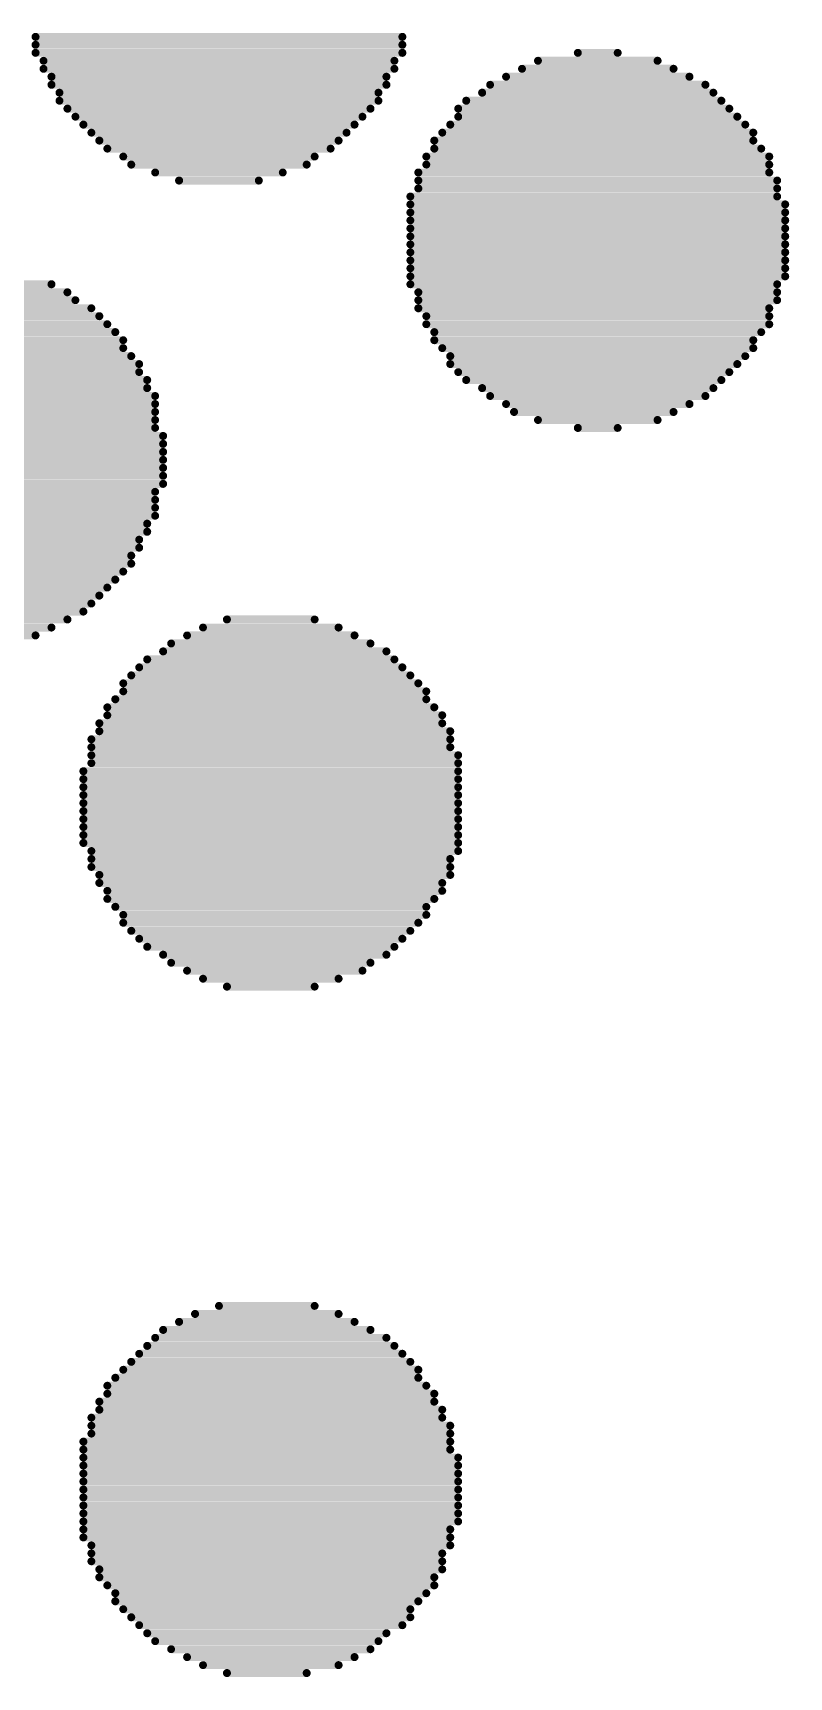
# Model space of a CAD drawing. Header units: millimetres. Extents: x 45 to 209, y 90 to 189.
# Drawn here: x 72.842 to 73.444, y 95.051 to 96.359 of the extents above; entities that cross this region are included whole.
import ezdxf

# ---------------------------------------------------------------- set-up
doc = ezdxf.new("R2010")
doc.units = ezdxf.units.MM
doc.layers.add('TopOverlay', color=2, linetype='Continuous')

# ---------------------------------------------------------------- blocks, each defined once
blk = doc.blocks.new('5394DE47_A0E8_4329_8464_7791B7C19310_62')
at = {"layer": 'TopOverlay', "const_width": 0.00635}
for points in [[(5.1641, 2.2005), (5.4562, 2.2005)], [(5.1641, 2.1942), (5.4562, 2.1942)], [(5.1641, 2.1878), (5.4562, 2.1878)], [(5.1704, 2.1815), (5.4498, 2.1815)], [(5.5641, 2.1815), (5.6594, 2.1815)], [(5.5959, 2.1878), (5.6276, 2.1878)], [(5.1704, 2.1751), (5.4498, 2.1751)], [(5.1768, 2.1688), (5.4435, 2.1688)], [(5.5387, 2.1688), (5.6848, 2.1688)], [(5.5514, 2.1751), (5.6721, 2.1751)], [(5.1768, 2.1624), (5.4435, 2.1624)], [(5.1831, 2.1561), (5.4371, 2.1561)], [(5.5197, 2.1561), (5.7038, 2.1561)], [(5.526, 2.1624), (5.6975, 2.1624)], [(5.1831, 2.1497), (5.4371, 2.1497)], [(5.1895, 2.1434), (5.4308, 2.1434)], [(5.5006, 2.1434), (5.7165, 2.1434)], [(5.507, 2.1497), (5.7102, 2.1497)], [(5.1958, 2.137), (5.4244, 2.137)], [(5.2022, 2.1307), (5.4181, 2.1307)], [(5.4943, 2.1307), (5.7292, 2.1307)], [(5.5006, 2.137), (5.7229, 2.137)], [(5.2085, 2.1243), (5.4117, 2.1243)], [(5.2149, 2.118), (5.4054, 2.118)], [(5.4816, 2.118), (5.7356, 2.118)], [(5.4879, 2.1243), (5.7356, 2.1243)], [(5.2212, 2.1116), (5.399, 2.1116)], [(5.2339, 2.1053), (5.3863, 2.1053)], [(5.4752, 2.1053), (5.7483, 2.1053)], [(5.4816, 2.1116), (5.7419, 2.1116)], [(5.2403, 2.0989), (5.38, 2.0989)], [(5.2593, 2.0926), (5.3609, 2.0926)], [(5.4689, 2.0926), (5.7483, 2.0926)], [(5.4752, 2.0989), (5.7483, 2.0989)], [(5.2784, 2.0862), (5.3419, 2.0862)], [(5.4689, 2.0862), (5.7546, 2.0862)], [(5.4689, 2.0799), (5.7546, 2.0799)], [(5.4625, 2.0735), (5.7546, 2.0735)], [(5.4625, 2.0672), (5.761, 2.0672)], [(5.4625, 2.0608), (5.761, 2.0608)], [(5.4625, 2.0545), (5.761, 2.0545)], [(5.4625, 2.0481), (5.761, 2.0481)], [(5.4625, 2.0418), (5.761, 2.0418)], [(5.4625, 2.0354), (5.761, 2.0354)], [(5.4625, 2.0291), (5.761, 2.0291)], [(5.4625, 2.0227), (5.761, 2.0227)], [(5.4625, 2.0164), (5.761, 2.0164)], [(5.0498, 2.0037), (5.1768, 2.0037)], [(5.4625, 2.01), (5.761, 2.01)], [(5.4625, 2.0037), (5.7546, 2.0037)], [(5.0307, 1.991), (5.1958, 1.991)], [(5.0371, 1.9973), (5.1895, 1.9973)], [(5.4689, 1.9973), (5.7546, 1.9973)], [(5.4689, 1.991), (5.7546, 1.991)], [(5.0117, 1.9783), (5.2149, 1.9783)], [(5.018, 1.9846), (5.2085, 1.9846)], [(5.4689, 1.9846), (5.7483, 1.9846)], [(5.4752, 1.9783), (5.7483, 1.9783)], [(4.9926, 1.9592), (5.2339, 1.9592)], [(4.999, 1.9656), (5.2276, 1.9656)], [(5.0053, 1.9719), (5.2212, 1.9719)], [(5.4752, 1.9719), (5.7483, 1.9719)], [(5.4816, 1.9656), (5.7419, 1.9656)], [(5.4816, 1.9592), (5.7356, 1.9592)], [(4.9863, 1.9465), (5.2403, 1.9465)], [(4.9926, 1.9529), (5.2339, 1.9529)], [(5.4879, 1.9529), (5.7356, 1.9529)], [(5.4943, 1.9465), (5.7292, 1.9465)], [(4.9799, 1.9402), (5.2466, 1.9402)], [(4.9799, 1.9338), (5.2466, 1.9338)], [(5.4943, 1.9402), (5.7229, 1.9402)], [(5.5006, 1.9338), (5.7165, 1.9338)], [(4.9736, 1.9275), (5.253, 1.9275)], [(4.9736, 1.9211), (5.253, 1.9211)], [(5.507, 1.9275), (5.7102, 1.9275)], [(5.5197, 1.9211), (5.7038, 1.9211)], [(4.9672, 1.9084), (5.2593, 1.9084)], [(4.9736, 1.9148), (5.2593, 1.9148)], [(5.526, 1.9148), (5.6975, 1.9148)], [(5.5387, 1.9084), (5.6848, 1.9084)], [(4.9672, 1.9021), (5.2593, 1.9021)], [(4.9672, 1.8957), (5.2593, 1.8957)], [(5.5451, 1.9021), (5.6721, 1.9021)], [(5.5641, 1.8957), (5.6594, 1.8957)], [(4.9672, 1.8894), (5.2593, 1.8894)], [(4.9672, 1.883), (5.2657, 1.883)], [(5.5959, 1.8894), (5.6276, 1.8894)], [(4.9609, 1.8703), (5.2657, 1.8703)], [(4.9672, 1.8767), (5.2657, 1.8767)], [(4.9609, 1.864), (5.2657, 1.864)], [(4.9672, 1.8576), (5.2657, 1.8576)], [(4.9672, 1.8513), (5.2657, 1.8513)], [(4.9672, 1.8449), (5.2657, 1.8449)], [(4.9672, 1.8386), (5.2593, 1.8386)], [(4.9672, 1.8322), (5.2593, 1.8322)], [(4.9672, 1.8259), (5.2593, 1.8259)], [(4.9736, 1.8195), (5.2593, 1.8195)], [(4.9736, 1.8132), (5.253, 1.8132)], [(4.9736, 1.8068), (5.253, 1.8068)], [(4.9799, 1.8005), (5.2466, 1.8005)], [(4.9799, 1.7941), (5.2466, 1.7941)], [(4.9863, 1.7878), (5.2403, 1.7878)], [(4.9926, 1.7814), (5.2403, 1.7814)], [(4.9926, 1.7751), (5.2339, 1.7751)], [(4.999, 1.7687), (5.2276, 1.7687)], [(5.0053, 1.7624), (5.2212, 1.7624)], [(5.0117, 1.756), (5.2149, 1.756)], [(5.018, 1.7497), (5.2085, 1.7497)], [(5.0307, 1.7433), (5.2022, 1.7433)], [(5.0371, 1.737), (5.1895, 1.737)], [(5.3165, 1.737), (5.3863, 1.737)], [(5.0498, 1.7306), (5.1768, 1.7306)], [(5.0688, 1.7243), (5.1641, 1.7243)], [(5.2847, 1.7243), (5.4181, 1.7243)], [(5.2974, 1.7306), (5.4054, 1.7306)], [(5.2657, 1.7116), (5.4435, 1.7116)], [(5.272, 1.7179), (5.4308, 1.7179)], [(5.2466, 1.6989), (5.4562, 1.6989)], [(5.253, 1.7052), (5.4498, 1.7052)], [(5.2339, 1.6862), (5.4689, 1.6862)], [(5.2403, 1.6925), (5.4625, 1.6925)], [(5.2276, 1.6735), (5.4752, 1.6735)], [(5.2339, 1.6798), (5.4752, 1.6798)], [(5.2212, 1.6671), (5.4816, 1.6671)], [(5.2212, 1.6608), (5.4879, 1.6608)], [(5.2149, 1.6544), (5.4879, 1.6544)], [(5.2149, 1.6481), (5.4943, 1.6481)], [(5.2085, 1.6417), (5.4943, 1.6417)], [(5.2085, 1.6354), (5.4943, 1.6354)], [(5.2085, 1.629), (5.5006, 1.629)], [(5.2085, 1.6227), (5.5006, 1.6227)], [(5.2022, 1.6163), (5.5006, 1.6163)], [(5.2022, 1.61), (5.5006, 1.61)], [(5.2022, 1.6036), (5.5006, 1.6036)], [(5.2022, 1.5973), (5.5006, 1.5973)], [(5.2022, 1.5909), (5.5006, 1.5909)], [(5.2022, 1.5846), (5.5006, 1.5846)], [(5.2022, 1.5782), (5.5006, 1.5782)], [(5.2022, 1.5719), (5.5006, 1.5719)], [(5.2022, 1.5655), (5.5006, 1.5655)], [(5.2022, 1.5592), (5.5006, 1.5592)], [(5.2085, 1.5528), (5.5006, 1.5528)], [(5.2085, 1.5465), (5.4943, 1.5465)], [(5.2085, 1.5401), (5.4943, 1.5401)], [(5.2149, 1.5338), (5.4943, 1.5338)], [(5.2149, 1.5274), (5.4879, 1.5274)], [(5.2212, 1.5211), (5.4879, 1.5211)], [(5.2212, 1.5147), (5.4816, 1.5147)], [(5.2276, 1.5084), (5.4752, 1.5084)], [(5.2339, 1.502), (5.4752, 1.502)], [(5.2339, 1.4957), (5.4689, 1.4957)], [(5.2403, 1.4893), (5.4625, 1.4893)], [(5.2466, 1.483), (5.4562, 1.483)], [(5.253, 1.4766), (5.4498, 1.4766)], [(5.2657, 1.4703), (5.4435, 1.4703)], [(5.272, 1.4639), (5.4308, 1.4639)], [(5.2847, 1.4576), (5.4244, 1.4576)], [(5.2974, 1.4512), (5.4054, 1.4512)], [(5.3165, 1.4449), (5.3863, 1.4449)], [(5.3101, 1.1909), (5.3863, 1.1909)], [(5.2784, 1.1782), (5.4181, 1.1782)], [(5.2911, 1.1845), (5.4054, 1.1845)], [(5.2593, 1.1655), (5.4435, 1.1655)], [(5.2657, 1.1718), (5.4308, 1.1718)], [(5.2466, 1.1528), (5.4562, 1.1528)], [(5.253, 1.1591), (5.4498, 1.1591)], [(5.2339, 1.1401), (5.4689, 1.1401)], [(5.2403, 1.1464), (5.4625, 1.1464)], [(5.2212, 1.1274), (5.4752, 1.1274)], [(5.2276, 1.1337), (5.4689, 1.1337)], [(5.2149, 1.1147), (5.4816, 1.1147)], [(5.2212, 1.121), (5.4816, 1.121)], [(5.2085, 1.102), (5.4879, 1.102)], [(5.2149, 1.1083), (5.4879, 1.1083)], [(5.2022, 1.0829), (5.4943, 1.0829)], [(5.2085, 1.0956), (5.4943, 1.0956)], [(5.2085, 1.0893), (5.4943, 1.0893)], [(5.2022, 1.0766), (5.4943, 1.0766)], [(5.2022, 1.0702), (5.5006, 1.0702)], [(5.2022, 1.0639), (5.5006, 1.0639)], [(5.2022, 1.0575), (5.5006, 1.0575)], [(5.2022, 1.0512), (5.5006, 1.0512)], [(5.2022, 1.0448), (5.5006, 1.0448)], [(5.2022, 1.0385), (5.5006, 1.0385)], [(5.2022, 1.0321), (5.5006, 1.0321)], [(5.2022, 1.0258), (5.5006, 1.0258)], [(5.2022, 1.0194), (5.5006, 1.0194)], [(5.2022, 1.0131), (5.4943, 1.0131)], [(5.2022, 1.0067), (5.4943, 1.0067)], [(5.2085, 1.0004), (5.4943, 1.0004)], [(5.2085, 0.994), (5.4879, 0.994)], [(5.2085, 0.9877), (5.4879, 0.9877)], [(5.2149, 0.9813), (5.4879, 0.9813)], [(5.2149, 0.975), (5.4816, 0.975)], [(5.2212, 0.9686), (5.4816, 0.9686)], [(5.2276, 0.9623), (5.4752, 0.9623)], [(5.2276, 0.9559), (5.4689, 0.9559)], [(5.2339, 0.9496), (5.4625, 0.9496)], [(5.2403, 0.9432), (5.4625, 0.9432)], [(5.2466, 0.9369), (5.4562, 0.9369)], [(5.253, 0.9305), (5.4435, 0.9305)], [(5.2593, 0.9242), (5.4371, 0.9242)], [(5.272, 0.9178), (5.4308, 0.9178)], [(5.2847, 0.9115), (5.4181, 0.9115)], [(5.2974, 0.9051), (5.4054, 0.9051)], [(5.3165, 0.8988), (5.38, 0.8988)]]:
    blk.add_lwpolyline(points, dxfattribs=at)
at = {"layer": 'TopOverlay', "const_width": 0.00317}
for points in [[(5.1625, 2.2005, 1), (5.1657, 2.2005, 1)], [(5.4546, 2.2005, 1), (5.4578, 2.2005, 1)], [(5.1625, 2.1942, 1), (5.1657, 2.1942, 1)], [(5.1625, 2.1878, 1), (5.1657, 2.1878, 1)], [(5.1689, 2.1815, 1), (5.172, 2.1815, 1)], [(5.4483, 2.1815, 1), (5.4514, 2.1815, 1)], [(5.4546, 2.1942, 1), (5.4578, 2.1942, 1)], [(5.4546, 2.1878, 1), (5.4578, 2.1878, 1)], [(5.5626, 2.1815, 1), (5.5657, 2.1815, 1)], [(5.5943, 2.1878, 1), (5.5975, 2.1878, 1)], [(5.6261, 2.1878, 1), (5.6292, 2.1878, 1)], [(5.6578, 2.1815, 1), (5.661, 2.1815, 1)], [(5.1689, 2.1751, 1), (5.172, 2.1751, 1)], [(5.1752, 2.1688, 1), (5.1784, 2.1688, 1)], [(5.4419, 2.1688, 1), (5.4451, 2.1688, 1)], [(5.4483, 2.1751, 1), (5.4514, 2.1751, 1)], [(5.5372, 2.1688, 1), (5.5403, 2.1688, 1)], [(5.5499, 2.1751, 1), (5.553, 2.1751, 1)], [(5.6705, 2.1751, 1), (5.6737, 2.1751, 1)], [(5.6832, 2.1688, 1), (5.6864, 2.1688, 1)], [(5.1752, 2.1624, 1), (5.1784, 2.1624, 1)], [(5.1816, 2.1561, 1), (5.1847, 2.1561, 1)], [(5.4356, 2.1561, 1), (5.4387, 2.1561, 1)], [(5.4419, 2.1624, 1), (5.4451, 2.1624, 1)], [(5.5181, 2.1561, 1), (5.5213, 2.1561, 1)], [(5.5245, 2.1624, 1), (5.5276, 2.1624, 1)], [(5.6959, 2.1624, 1), (5.6991, 2.1624, 1)], [(5.7023, 2.1561, 1), (5.7054, 2.1561, 1)], [(5.1816, 2.1497, 1), (5.1847, 2.1497, 1)], [(5.1879, 2.1434, 1), (5.1911, 2.1434, 1)], [(5.4292, 2.1434, 1), (5.4324, 2.1434, 1)], [(5.4356, 2.1497, 1), (5.4387, 2.1497, 1)], [(5.4991, 2.1434, 1), (5.5022, 2.1434, 1)], [(5.5054, 2.1497, 1), (5.5086, 2.1497, 1)], [(5.7086, 2.1497, 1), (5.7118, 2.1497, 1)], [(5.715, 2.1434, 1), (5.7181, 2.1434, 1)], [(5.1943, 2.137, 1), (5.1974, 2.137, 1)], [(5.2006, 2.1307, 1), (5.2038, 2.1307, 1)], [(5.4165, 2.1307, 1), (5.4197, 2.1307, 1)], [(5.4229, 2.137, 1), (5.426, 2.137, 1)], [(5.4927, 2.1307, 1), (5.4959, 2.1307, 1)], [(5.4991, 2.137, 1), (5.5022, 2.137, 1)], [(5.7213, 2.137, 1), (5.7245, 2.137, 1)], [(5.7277, 2.1307, 1), (5.7308, 2.1307, 1)], [(5.207, 2.1243, 1), (5.2101, 2.1243, 1)], [(5.2133, 2.118, 1), (5.2165, 2.118, 1)], [(5.4038, 2.118, 1), (5.407, 2.118, 1)], [(5.4102, 2.1243, 1), (5.4133, 2.1243, 1)], [(5.48, 2.118, 1), (5.4832, 2.118, 1)], [(5.4864, 2.1243, 1), (5.4895, 2.1243, 1)], [(5.734, 2.1243, 1), (5.7372, 2.1243, 1)], [(5.734, 2.118, 1), (5.7372, 2.118, 1)], [(5.2197, 2.1116, 1), (5.2228, 2.1116, 1)], [(5.2324, 2.1053, 1), (5.2355, 2.1053, 1)], [(5.3848, 2.1053, 1), (5.3879, 2.1053, 1)], [(5.3975, 2.1116, 1), (5.4006, 2.1116, 1)], [(5.4737, 2.1053, 1), (5.4768, 2.1053, 1)], [(5.48, 2.1116, 1), (5.4832, 2.1116, 1)], [(5.7404, 2.1116, 1), (5.7435, 2.1116, 1)], [(5.7467, 2.1053, 1), (5.7499, 2.1053, 1)], [(5.2387, 2.0989, 1), (5.2419, 2.0989, 1)], [(5.2578, 2.0926, 1), (5.2609, 2.0926, 1)], [(5.3594, 2.0926, 1), (5.3625, 2.0926, 1)], [(5.3784, 2.0989, 1), (5.3816, 2.0989, 1)], [(5.4673, 2.0926, 1), (5.4705, 2.0926, 1)], [(5.4737, 2.0989, 1), (5.4768, 2.0989, 1)], [(5.7467, 2.0989, 1), (5.7499, 2.0989, 1)], [(5.7467, 2.0926, 1), (5.7499, 2.0926, 1)], [(5.2768, 2.0862, 1), (5.28, 2.0862, 1)], [(5.3403, 2.0862, 1), (5.3435, 2.0862, 1)], [(5.4673, 2.0862, 1), (5.4705, 2.0862, 1)], [(5.4673, 2.0799, 1), (5.4705, 2.0799, 1)], [(5.7531, 2.0862, 1), (5.7562, 2.0862, 1)], [(5.7531, 2.0799, 1), (5.7562, 2.0799, 1)], [(5.461, 2.0735, 1), (5.4641, 2.0735, 1)], [(5.461, 2.0672, 1), (5.4641, 2.0672, 1)], [(5.7531, 2.0735, 1), (5.7562, 2.0735, 1)], [(5.7594, 2.0672, 1), (5.7626, 2.0672, 1)], [(5.461, 2.0608, 1), (5.4641, 2.0608, 1)], [(5.461, 2.0545, 1), (5.4641, 2.0545, 1)], [(5.7594, 2.0608, 1), (5.7626, 2.0608, 1)], [(5.7594, 2.0545, 1), (5.7626, 2.0545, 1)], [(5.461, 2.0481, 1), (5.4641, 2.0481, 1)], [(5.461, 2.0418, 1), (5.4641, 2.0418, 1)], [(5.7594, 2.0481, 1), (5.7626, 2.0481, 1)], [(5.7594, 2.0418, 1), (5.7626, 2.0418, 1)], [(5.461, 2.0354, 1), (5.4641, 2.0354, 1)], [(5.461, 2.0291, 1), (5.4641, 2.0291, 1)], [(5.7594, 2.0354, 1), (5.7626, 2.0354, 1)], [(5.7594, 2.0291, 1), (5.7626, 2.0291, 1)], [(5.461, 2.0227, 1), (5.4641, 2.0227, 1)], [(5.461, 2.0164, 1), (5.4641, 2.0164, 1)], [(5.7594, 2.0227, 1), (5.7626, 2.0227, 1)], [(5.7594, 2.0164, 1), (5.7626, 2.0164, 1)], [(5.1752, 2.0037, 1), (5.1784, 2.0037, 1)], [(5.461, 2.01, 1), (5.4641, 2.01, 1)], [(5.461, 2.0037, 1), (5.4641, 2.0037, 1)], [(5.7531, 2.0037, 1), (5.7562, 2.0037, 1)], [(5.7594, 2.01, 1), (5.7626, 2.01, 1)], [(5.1879, 1.9973, 1), (5.1911, 1.9973, 1)], [(5.1943, 1.991, 1), (5.1974, 1.991, 1)], [(5.4673, 1.9973, 1), (5.4705, 1.9973, 1)], [(5.4673, 1.991, 1), (5.4705, 1.991, 1)], [(5.7531, 1.9973, 1), (5.7562, 1.9973, 1)], [(5.7531, 1.991, 1), (5.7562, 1.991, 1)], [(5.207, 1.9846, 1), (5.2101, 1.9846, 1)], [(5.2133, 1.9783, 1), (5.2165, 1.9783, 1)], [(5.4673, 1.9846, 1), (5.4705, 1.9846, 1)], [(5.4737, 1.9783, 1), (5.4768, 1.9783, 1)], [(5.7467, 1.9846, 1), (5.7499, 1.9846, 1)], [(5.7467, 1.9783, 1), (5.7499, 1.9783, 1)], [(5.2197, 1.9719, 1), (5.2228, 1.9719, 1)], [(5.226, 1.9656, 1), (5.2292, 1.9656, 1)], [(5.2324, 1.9592, 1), (5.2355, 1.9592, 1)], [(5.4737, 1.9719, 1), (5.4768, 1.9719, 1)], [(5.48, 1.9656, 1), (5.4832, 1.9656, 1)], [(5.48, 1.9592, 1), (5.4832, 1.9592, 1)], [(5.734, 1.9592, 1), (5.7372, 1.9592, 1)], [(5.7404, 1.9656, 1), (5.7435, 1.9656, 1)], [(5.7467, 1.9719, 1), (5.7499, 1.9719, 1)], [(5.2324, 1.9529, 1), (5.2355, 1.9529, 1)], [(5.2387, 1.9465, 1), (5.2419, 1.9465, 1)], [(5.4864, 1.9529, 1), (5.4895, 1.9529, 1)], [(5.4927, 1.9465, 1), (5.4959, 1.9465, 1)], [(5.7277, 1.9465, 1), (5.7308, 1.9465, 1)], [(5.734, 1.9529, 1), (5.7372, 1.9529, 1)], [(5.2451, 1.9402, 1), (5.2482, 1.9402, 1)], [(5.2451, 1.9338, 1), (5.2482, 1.9338, 1)], [(5.4927, 1.9402, 1), (5.4959, 1.9402, 1)], [(5.4991, 1.9338, 1), (5.5022, 1.9338, 1)], [(5.715, 1.9338, 1), (5.7181, 1.9338, 1)], [(5.7213, 1.9402, 1), (5.7245, 1.9402, 1)], [(5.2514, 1.9275, 1), (5.2546, 1.9275, 1)], [(5.2514, 1.9211, 1), (5.2546, 1.9211, 1)], [(5.5054, 1.9275, 1), (5.5086, 1.9275, 1)], [(5.5181, 1.9211, 1), (5.5213, 1.9211, 1)], [(5.7023, 1.9211, 1), (5.7054, 1.9211, 1)], [(5.7086, 1.9275, 1), (5.7118, 1.9275, 1)], [(5.2578, 1.9148, 1), (5.2609, 1.9148, 1)], [(5.2578, 1.9084, 1), (5.2609, 1.9084, 1)], [(5.5245, 1.9148, 1), (5.5276, 1.9148, 1)], [(5.5372, 1.9084, 1), (5.5403, 1.9084, 1)], [(5.6832, 1.9084, 1), (5.6864, 1.9084, 1)], [(5.6959, 1.9148, 1), (5.6991, 1.9148, 1)], [(5.2578, 1.9021, 1), (5.2609, 1.9021, 1)], [(5.2578, 1.8957, 1), (5.2609, 1.8957, 1)], [(5.5435, 1.9021, 1), (5.5467, 1.9021, 1)], [(5.5626, 1.8957, 1), (5.5657, 1.8957, 1)], [(5.6578, 1.8957, 1), (5.661, 1.8957, 1)], [(5.6705, 1.9021, 1), (5.6737, 1.9021, 1)], [(5.2578, 1.8894, 1), (5.2609, 1.8894, 1)], [(5.2641, 1.883, 1), (5.2673, 1.883, 1)], [(5.5943, 1.8894, 1), (5.5975, 1.8894, 1)], [(5.6261, 1.8894, 1), (5.6292, 1.8894, 1)], [(5.2641, 1.8767, 1), (5.2673, 1.8767, 1)], [(5.2641, 1.8703, 1), (5.2673, 1.8703, 1)], [(5.2641, 1.864, 1), (5.2673, 1.864, 1)], [(5.2641, 1.8576, 1), (5.2673, 1.8576, 1)], [(5.2641, 1.8513, 1), (5.2673, 1.8513, 1)], [(5.2641, 1.8449, 1), (5.2673, 1.8449, 1)], [(5.2578, 1.8386, 1), (5.2609, 1.8386, 1)], [(5.2578, 1.8322, 1), (5.2609, 1.8322, 1)], [(5.2578, 1.8259, 1), (5.2609, 1.8259, 1)], [(5.2578, 1.8195, 1), (5.2609, 1.8195, 1)], [(5.2514, 1.8132, 1), (5.2546, 1.8132, 1)], [(5.2514, 1.8068, 1), (5.2546, 1.8068, 1)], [(5.2451, 1.8005, 1), (5.2482, 1.8005, 1)], [(5.2451, 1.7941, 1), (5.2482, 1.7941, 1)], [(5.2387, 1.7878, 1), (5.2419, 1.7878, 1)], [(5.2387, 1.7814, 1), (5.2419, 1.7814, 1)], [(5.226, 1.7687, 1), (5.2292, 1.7687, 1)], [(5.2324, 1.7751, 1), (5.2355, 1.7751, 1)], [(5.2133, 1.756, 1), (5.2165, 1.756, 1)], [(5.2197, 1.7624, 1), (5.2228, 1.7624, 1)], [(5.1879, 1.737, 1), (5.1911, 1.737, 1)], [(5.2006, 1.7433, 1), (5.2038, 1.7433, 1)], [(5.207, 1.7497, 1), (5.2101, 1.7497, 1)], [(5.3149, 1.737, 1), (5.3181, 1.737, 1)], [(5.3848, 1.737, 1), (5.3879, 1.737, 1)], [(5.1625, 1.7243, 1), (5.1657, 1.7243, 1)], [(5.1752, 1.7306, 1), (5.1784, 1.7306, 1)], [(5.2832, 1.7243, 1), (5.2863, 1.7243, 1)], [(5.2959, 1.7306, 1), (5.299, 1.7306, 1)], [(5.4038, 1.7306, 1), (5.407, 1.7306, 1)], [(5.4165, 1.7243, 1), (5.4197, 1.7243, 1)], [(5.2641, 1.7116, 1), (5.2673, 1.7116, 1)], [(5.2705, 1.7179, 1), (5.2736, 1.7179, 1)], [(5.4292, 1.7179, 1), (5.4324, 1.7179, 1)], [(5.4419, 1.7116, 1), (5.4451, 1.7116, 1)], [(5.2451, 1.6989, 1), (5.2482, 1.6989, 1)], [(5.2514, 1.7052, 1), (5.2546, 1.7052, 1)], [(5.4483, 1.7052, 1), (5.4514, 1.7052, 1)], [(5.4546, 1.6989, 1), (5.4578, 1.6989, 1)], [(5.2324, 1.6862, 1), (5.2355, 1.6862, 1)], [(5.2387, 1.6925, 1), (5.2419, 1.6925, 1)], [(5.461, 1.6925, 1), (5.4641, 1.6925, 1)], [(5.4673, 1.6862, 1), (5.4705, 1.6862, 1)], [(5.226, 1.6735, 1), (5.2292, 1.6735, 1)], [(5.2324, 1.6798, 1), (5.2355, 1.6798, 1)], [(5.4737, 1.6798, 1), (5.4768, 1.6798, 1)], [(5.4737, 1.6735, 1), (5.4768, 1.6735, 1)], [(5.2197, 1.6671, 1), (5.2228, 1.6671, 1)], [(5.2197, 1.6608, 1), (5.2228, 1.6608, 1)], [(5.48, 1.6671, 1), (5.4832, 1.6671, 1)], [(5.4864, 1.6608, 1), (5.4895, 1.6608, 1)], [(5.2133, 1.6544, 1), (5.2165, 1.6544, 1)], [(5.2133, 1.6481, 1), (5.2165, 1.6481, 1)], [(5.4864, 1.6544, 1), (5.4895, 1.6544, 1)], [(5.4927, 1.6481, 1), (5.4959, 1.6481, 1)], [(5.207, 1.6417, 1), (5.2101, 1.6417, 1)], [(5.207, 1.6354, 1), (5.2101, 1.6354, 1)], [(5.4927, 1.6417, 1), (5.4959, 1.6417, 1)], [(5.4927, 1.6354, 1), (5.4959, 1.6354, 1)], [(5.207, 1.629, 1), (5.2101, 1.629, 1)], [(5.207, 1.6227, 1), (5.2101, 1.6227, 1)], [(5.4991, 1.629, 1), (5.5022, 1.629, 1)], [(5.4991, 1.6227, 1), (5.5022, 1.6227, 1)], [(5.2006, 1.6163, 1), (5.2038, 1.6163, 1)], [(5.2006, 1.61, 1), (5.2038, 1.61, 1)], [(5.4991, 1.6163, 1), (5.5022, 1.6163, 1)], [(5.4991, 1.61, 1), (5.5022, 1.61, 1)], [(5.2006, 1.6036, 1), (5.2038, 1.6036, 1)], [(5.2006, 1.5973, 1), (5.2038, 1.5973, 1)], [(5.4991, 1.6036, 1), (5.5022, 1.6036, 1)], [(5.4991, 1.5973, 1), (5.5022, 1.5973, 1)], [(5.2006, 1.5909, 1), (5.2038, 1.5909, 1)], [(5.2006, 1.5846, 1), (5.2038, 1.5846, 1)], [(5.4991, 1.5909, 1), (5.5022, 1.5909, 1)], [(5.4991, 1.5846, 1), (5.5022, 1.5846, 1)], [(5.2006, 1.5782, 1), (5.2038, 1.5782, 1)], [(5.2006, 1.5719, 1), (5.2038, 1.5719, 1)], [(5.4991, 1.5782, 1), (5.5022, 1.5782, 1)], [(5.4991, 1.5719, 1), (5.5022, 1.5719, 1)], [(5.2006, 1.5655, 1), (5.2038, 1.5655, 1)], [(5.2006, 1.5592, 1), (5.2038, 1.5592, 1)], [(5.4991, 1.5655, 1), (5.5022, 1.5655, 1)], [(5.4991, 1.5592, 1), (5.5022, 1.5592, 1)], [(5.207, 1.5528, 1), (5.2101, 1.5528, 1)], [(5.207, 1.5465, 1), (5.2101, 1.5465, 1)], [(5.4927, 1.5465, 1), (5.4959, 1.5465, 1)], [(5.4991, 1.5528, 1), (5.5022, 1.5528, 1)], [(5.207, 1.5401, 1), (5.2101, 1.5401, 1)], [(5.2133, 1.5338, 1), (5.2165, 1.5338, 1)], [(5.2133, 1.5274, 1), (5.2165, 1.5274, 1)], [(5.4864, 1.5274, 1), (5.4895, 1.5274, 1)], [(5.4927, 1.5401, 1), (5.4959, 1.5401, 1)], [(5.4927, 1.5338, 1), (5.4959, 1.5338, 1)], [(5.2197, 1.5211, 1), (5.2228, 1.5211, 1)], [(5.2197, 1.5147, 1), (5.2228, 1.5147, 1)], [(5.48, 1.5147, 1), (5.4832, 1.5147, 1)], [(5.4864, 1.5211, 1), (5.4895, 1.5211, 1)], [(5.226, 1.5084, 1), (5.2292, 1.5084, 1)], [(5.2324, 1.502, 1), (5.2355, 1.502, 1)], [(5.4737, 1.5084, 1), (5.4768, 1.5084, 1)], [(5.4737, 1.502, 1), (5.4768, 1.502, 1)], [(5.2324, 1.4957, 1), (5.2355, 1.4957, 1)], [(5.2387, 1.4893, 1), (5.2419, 1.4893, 1)], [(5.461, 1.4893, 1), (5.4641, 1.4893, 1)], [(5.4673, 1.4957, 1), (5.4705, 1.4957, 1)], [(5.2451, 1.483, 1), (5.2482, 1.483, 1)], [(5.2514, 1.4766, 1), (5.2546, 1.4766, 1)], [(5.4483, 1.4766, 1), (5.4514, 1.4766, 1)], [(5.4546, 1.483, 1), (5.4578, 1.483, 1)], [(5.2641, 1.4703, 1), (5.2673, 1.4703, 1)], [(5.2705, 1.4639, 1), (5.2736, 1.4639, 1)], [(5.4292, 1.4639, 1), (5.4324, 1.4639, 1)], [(5.4419, 1.4703, 1), (5.4451, 1.4703, 1)], [(5.2832, 1.4576, 1), (5.2863, 1.4576, 1)], [(5.2959, 1.4512, 1), (5.299, 1.4512, 1)], [(5.4038, 1.4512, 1), (5.407, 1.4512, 1)], [(5.4229, 1.4576, 1), (5.426, 1.4576, 1)], [(5.3149, 1.4449, 1), (5.3181, 1.4449, 1)], [(5.3848, 1.4449, 1), (5.3879, 1.4449, 1)], [(5.3086, 1.1909, 1), (5.3117, 1.1909, 1)], [(5.3848, 1.1909, 1), (5.3879, 1.1909, 1)], [(5.2768, 1.1782, 1), (5.28, 1.1782, 1)], [(5.2895, 1.1845, 1), (5.2927, 1.1845, 1)], [(5.4038, 1.1845, 1), (5.407, 1.1845, 1)], [(5.4165, 1.1782, 1), (5.4197, 1.1782, 1)], [(5.2578, 1.1655, 1), (5.2609, 1.1655, 1)], [(5.2641, 1.1718, 1), (5.2673, 1.1718, 1)], [(5.4292, 1.1718, 1), (5.4324, 1.1718, 1)], [(5.4419, 1.1655, 1), (5.4451, 1.1655, 1)], [(5.2451, 1.1528, 1), (5.2482, 1.1528, 1)], [(5.2514, 1.1591, 1), (5.2546, 1.1591, 1)], [(5.4483, 1.1591, 1), (5.4514, 1.1591, 1)], [(5.4546, 1.1528, 1), (5.4578, 1.1528, 1)], [(5.2324, 1.1401, 1), (5.2355, 1.1401, 1)], [(5.2387, 1.1464, 1), (5.2419, 1.1464, 1)], [(5.461, 1.1464, 1), (5.4641, 1.1464, 1)], [(5.4673, 1.1401, 1), (5.4705, 1.1401, 1)], [(5.2197, 1.1274, 1), (5.2228, 1.1274, 1)], [(5.226, 1.1337, 1), (5.2292, 1.1337, 1)], [(5.4673, 1.1337, 1), (5.4705, 1.1337, 1)], [(5.4737, 1.1274, 1), (5.4768, 1.1274, 1)], [(5.2133, 1.1147, 1), (5.2165, 1.1147, 1)], [(5.2197, 1.121, 1), (5.2228, 1.121, 1)], [(5.48, 1.121, 1), (5.4832, 1.121, 1)], [(5.48, 1.1147, 1), (5.4832, 1.1147, 1)], [(5.207, 1.102, 1), (5.2101, 1.102, 1)], [(5.2133, 1.1083, 1), (5.2165, 1.1083, 1)], [(5.4864, 1.1083, 1), (5.4895, 1.1083, 1)], [(5.4864, 1.102, 1), (5.4895, 1.102, 1)], [(5.2006, 1.0829, 1), (5.2038, 1.0829, 1)], [(5.207, 1.0956, 1), (5.2101, 1.0956, 1)], [(5.207, 1.0893, 1), (5.2101, 1.0893, 1)], [(5.4927, 1.0956, 1), (5.4959, 1.0956, 1)], [(5.4927, 1.0893, 1), (5.4959, 1.0893, 1)], [(5.4927, 1.0829, 1), (5.4959, 1.0829, 1)], [(5.2006, 1.0766, 1), (5.2038, 1.0766, 1)], [(5.2006, 1.0702, 1), (5.2038, 1.0702, 1)], [(5.4927, 1.0766, 1), (5.4959, 1.0766, 1)], [(5.4991, 1.0702, 1), (5.5022, 1.0702, 1)], [(5.2006, 1.0639, 1), (5.2038, 1.0639, 1)], [(5.2006, 1.0575, 1), (5.2038, 1.0575, 1)], [(5.4991, 1.0639, 1), (5.5022, 1.0639, 1)], [(5.4991, 1.0575, 1), (5.5022, 1.0575, 1)], [(5.2006, 1.0512, 1), (5.2038, 1.0512, 1)], [(5.2006, 1.0448, 1), (5.2038, 1.0448, 1)], [(5.4991, 1.0512, 1), (5.5022, 1.0512, 1)], [(5.4991, 1.0448, 1), (5.5022, 1.0448, 1)], [(5.2006, 1.0385, 1), (5.2038, 1.0385, 1)], [(5.2006, 1.0321, 1), (5.2038, 1.0321, 1)], [(5.4991, 1.0385, 1), (5.5022, 1.0385, 1)], [(5.4991, 1.0321, 1), (5.5022, 1.0321, 1)], [(5.2006, 1.0258, 1), (5.2038, 1.0258, 1)], [(5.2006, 1.0194, 1), (5.2038, 1.0194, 1)], [(5.4991, 1.0258, 1), (5.5022, 1.0258, 1)], [(5.4991, 1.0194, 1), (5.5022, 1.0194, 1)], [(5.2006, 1.0131, 1), (5.2038, 1.0131, 1)], [(5.2006, 1.0067, 1), (5.2038, 1.0067, 1)], [(5.4927, 1.0131, 1), (5.4959, 1.0131, 1)], [(5.4927, 1.0067, 1), (5.4959, 1.0067, 1)], [(5.207, 1.0004, 1), (5.2101, 1.0004, 1)], [(5.207, 0.994, 1), (5.2101, 0.994, 1)], [(5.4864, 0.994, 1), (5.4895, 0.994, 1)], [(5.4927, 1.0004, 1), (5.4959, 1.0004, 1)], [(5.207, 0.9877, 1), (5.2101, 0.9877, 1)], [(5.2133, 0.9813, 1), (5.2165, 0.9813, 1)], [(5.4864, 0.9877, 1), (5.4895, 0.9877, 1)], [(5.4864, 0.9813, 1), (5.4895, 0.9813, 1)], [(5.2133, 0.975, 1), (5.2165, 0.975, 1)], [(5.2197, 0.9686, 1), (5.2228, 0.9686, 1)], [(5.48, 0.975, 1), (5.4832, 0.975, 1)], [(5.48, 0.9686, 1), (5.4832, 0.9686, 1)], [(5.226, 0.9623, 1), (5.2292, 0.9623, 1)], [(5.226, 0.9559, 1), (5.2292, 0.9559, 1)], [(5.4673, 0.9559, 1), (5.4705, 0.9559, 1)], [(5.4737, 0.9623, 1), (5.4768, 0.9623, 1)], [(5.2324, 0.9496, 1), (5.2355, 0.9496, 1)], [(5.2387, 0.9432, 1), (5.2419, 0.9432, 1)], [(5.461, 0.9496, 1), (5.4641, 0.9496, 1)], [(5.461, 0.9432, 1), (5.4641, 0.9432, 1)], [(5.2451, 0.9369, 1), (5.2482, 0.9369, 1)], [(5.2514, 0.9305, 1), (5.2546, 0.9305, 1)], [(5.4419, 0.9305, 1), (5.4451, 0.9305, 1)], [(5.4546, 0.9369, 1), (5.4578, 0.9369, 1)], [(5.2578, 0.9242, 1), (5.2609, 0.9242, 1)], [(5.2705, 0.9178, 1), (5.2736, 0.9178, 1)], [(5.4292, 0.9178, 1), (5.4324, 0.9178, 1)], [(5.4356, 0.9242, 1), (5.4387, 0.9242, 1)], [(5.2832, 0.9115, 1), (5.2863, 0.9115, 1)], [(5.2959, 0.9051, 1), (5.299, 0.9051, 1)], [(5.4038, 0.9051, 1), (5.407, 0.9051, 1)], [(5.4165, 0.9115, 1), (5.4197, 0.9115, 1)], [(5.3149, 0.8988, 1), (5.3181, 0.8988, 1)], [(5.3784, 0.8988, 1), (5.3816, 0.8988, 1)]]:
    blk.add_lwpolyline(points, format="xyb", close=True, dxfattribs=at)

msp = doc.modelspace()

# ---------------------------------------------------------------- block references
at = {"rotation": 360}
msp.add_blockref('5394DE47_A0E8_4329_8464_7791B7C19310_62', (67.6797, 94.1556), dxfattribs=at)

doc.saveas('drawing.dxf')
